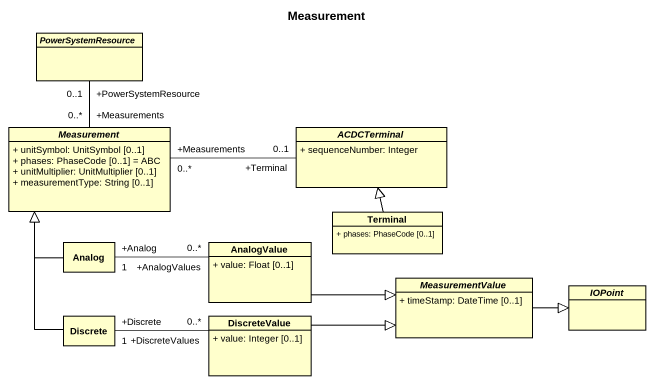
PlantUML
@startuml
title Measurement
hide circle
hide empty members
skinparam classAttributeIconSize 0
abstract class PowerSystemResource
abstract class Measurement {
  + unitSymbol: UnitSymbol [0..1]
  + phases: PhaseCode [0..1] = ABC
  + unitMultiplier: UnitMultiplier [0..1]
  + measurementType: String [0..1]
}
abstract class ACDCTerminal {
  + sequenceNumber: Integer
}
class Terminal {
  + phases: PhaseCode [0..1]
}
class Analog
class AnalogValue {
  + value: Float [0..1]
}
abstract class MeasurementValue {
  + timeStamp: DateTime [0..1]
}
abstract class IOPoint
class Discrete
class DiscreteValue {
  + value: Integer [0..1]
}
PowerSystemResource "+PowerSystemResource\n0..1" -- "+Measurements\n0..*" Measurement
Measurement "+Measurements\n0..*" -right- "+Terminal\n0..1" ACDCTerminal
Terminal -up-|> ACDCTerminal
Analog -up-|> Measurement
Analog "+Analog\n1" -right- "+AnalogValues\n0..*" AnalogValue
AnalogValue -right-|> MeasurementValue
MeasurementValue -right-|> IOPoint
Discrete -up-|> Measurement
Discrete "+Discrete\n1" -right- "+DiscreteValues\n0..*" DiscreteValue
DiscreteValue -right-|> MeasurementValue
@enduml
